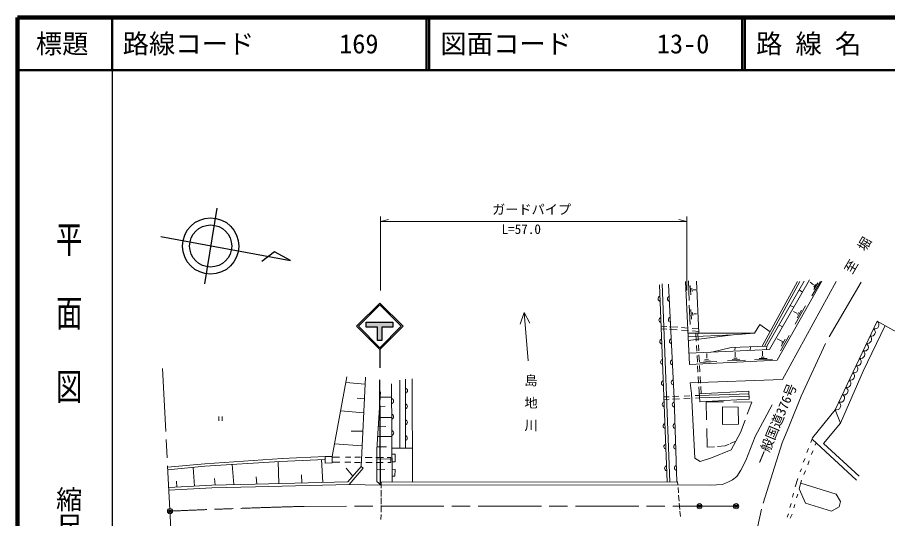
# Model space of a CAD drawing. Units: millimetres, scale not verified. Extents: x 40000 to 680000, y 20000 to 380000.
# Drawn here: x 40000 to 205371, y 284848 to 380000 of the extents above; entities that cross this region are included whole.
import ezdxf
from ezdxf.enums import TextEntityAlignment as Align

# ---------------------------------------------------------------- set-up
doc = ezdxf.new("R2010")
doc.units = ezdxf.units.MM
doc.header["$LTSCALE"] = 1000
doc.header["$PDMODE"] = 32
doc.header["$PDSIZE"] = 500
doc.linetypes.add('CHAIN', pattern=[18.5, 12, -1.5, 3.5, -1.5])
for name, color, linetype, lineweight in [('M-BGD', 7, 'Continuous', 13), ('M-BMK', 2, 'CHAIN', 13), ('M-BMK-SRVR', 3, 'Continuous', 25), ('M-STR-HTXT', 7, 'Continuous', 13), ('M-STR-STR1', 1, 'Continuous', 13), ('M-STR-STRC', 7, 'Continuous', 25), ('M-TTL', 2, 'Continuous', 140), ('M-TTL-BAND', 7, 'Continuous', 25), ('M-TTL-LINE', 7, 'Continuous', 50)]:
    doc.layers.add(name, color=color, linetype=linetype, lineweight=lineweight)
doc.layers.add('M-OTRS', color=6, linetype='Continuous')
doc.layers.add('M-TTL-TXT', color=7, linetype='Continuous')
doc.styles.add('@ＭＳ ゴシック', font='')
doc.styles.add('ＭＳ ゴシック', font='')
doc.styles.get('@ＭＳ ゴシック').set_extended_font_data('@MS Gothic')
doc.styles.get('ＭＳ ゴシック').set_extended_font_data('MS Gothic')

msp = doc.modelspace()

# ---------------------------------------------------------------- hatches: boundary and pattern name
at = {"layer": 'M-STR-STRC'}
for points in [[(106302, 321181), (108406, 321181), (108406, 318683), (109230, 318683), (109230, 321217), (111352, 321217), (111352, 322130), (106302, 322130)], [(106302, 321181), (108406, 321181), (108406, 318683), (109230, 318683), (109230, 321217), (111352, 321217), (111352, 322130), (106302, 322130)], [(106302, 321181), (108406, 321181), (108406, 318683), (109230, 318683), (109230, 321217), (111352, 321217), (111352, 322130), (106302, 322130)], [(106302, 321181), (108406, 321181), (108406, 318683), (109230, 318683), (109230, 321217), (111352, 321217), (111352, 322130), (106302, 322130)], [(106302, 321181), (108406, 321181), (108406, 318683), (109230, 318683), (109230, 321217), (111352, 321217), (111352, 322130), (106302, 322130)], [(111352, 322130), (111352, 321217), (109230, 321217), (109230, 318683), (108406, 318683), (108406, 321181), (106302, 321181), (106302, 322130)]]:
    msp.add_hatch(color=256, dxfattribs=at).paths.add_polyline_path(points)

# ---------------------------------------------------------------- linework, layer by layer
at = {"layer": 'M-BGD'}
for p, q in [((163480, 291834), (162030, 329255)), ((163991, 291835), (162535, 329424)), ((167504, 329980), (167687, 326278)), ((167822, 329124), (167962, 327316)), ((169488, 320058), (169046, 329939)), ((181529, 317560), (188245, 329868)), ((181978, 317579), (188676, 329844)), ((185368, 311270), (195570, 329847)), ((191303, 329248), (190639, 329706)), ((190985, 327163), (192602, 329883)), ((192144, 329603), (191359, 328332)), ((191640, 329266), (191378, 328808)), ((168159, 328587), (168215, 327964)), ((168426, 328282), (168937, 328300)), ((189206, 327819), (188594, 328290)), ((167651, 325395), (167834, 321694)), ((167969, 324540), (168109, 322731)), ((187561, 324988), (186880, 325335)), ((188123, 323858), (187481, 324194)), ((187830, 321736), (189783, 325222)), ((189017, 324447), (188157, 322932)), ((136301, 323993), (135562, 321784)), ((137089, 314798), (136301, 323993)), ((136301, 323993), (137405, 321943)), ((168306, 324002), (168362, 323379)), ((168574, 323697), (169085, 323716)), ((188441, 323989), (188229, 323565)), ((162335, 321392), (163404, 321315)), ((162354, 320899), (163446, 320820)), ((163939, 321276), (165478, 321165)), ((166223, 321111), (167503, 321019)), ((168246, 320965), (169451, 320878)), ((185379, 321235), (184720, 321609)), ((163935, 320785), (165407, 320678)), ((166198, 320621), (167537, 320524)), ((180048, 320023), (167426, 320064)), ((167458, 319355), (176030, 319748)), ((168318, 320468), (169473, 320384)), ((168997, 318560), (168912, 320059)), ((169366, 318642), (169285, 320058)), ((185042, 316726), (186682, 319600)), ((169106, 316660), (169046, 317714)), ((169476, 316721), (169410, 317863)), ((182379, 316953), (182393, 317597)), ((185247, 318502), (184375, 319001)), ((185901, 318889), (185154, 317553)), ((185463, 318510), (185260, 318157)), ((169597, 314604), (169521, 315932)), ((171046, 315289), (171000, 316219)), ((176364, 316806), (176379, 317342)), ((176429, 315576), (176410, 316464)), ((179283, 316805), (179306, 317466)), ((181588, 315744), (181569, 316632)), ((169226, 314566), (169154, 315814)), ((169714, 314462), (172939, 314658)), ((171719, 314784), (170443, 314714)), ((170639, 315050), (171312, 315092)), ((174924, 314810), (178345, 314913)), ((177307, 315099), (175831, 315043)), ((176176, 315305), (176765, 315314)), ((180083, 314978), (183504, 315081)), ((182467, 315268), (180990, 315212)), ((181336, 315473), (181925, 315483)), ((169337, 312631), (169268, 313830)), ((169705, 312707), (169637, 313902)), ((99808, 296635), (102589, 311771)), ((105302, 294720), (106178, 311698)), ((112698, 298247), (112698, 311136)), ((113723, 298247), (113781, 311299)), ((115111, 291758), (115046, 311367)), ((169456, 310550), (169382, 311834)), ((169827, 310587), (169754, 311854)), ((106110, 310391), (102386, 310666)), ((111195, 291752), (111105, 310455)), ((169658, 307010), (169494, 309884)), ((169943, 308555), (169863, 309942)), ((105966, 307592), (104591, 307684)), ((108916, 307916), (111117, 307916)), ((163889, 307983), (162856, 307937)), ((165821, 307595), (164469, 307536)), ((165721, 308063), (164477, 308008)), ((167841, 307684), (166661, 307632)), ((167803, 308154), (166698, 308106)), ((169588, 308233), (168774, 308197)), ((169615, 307761), (168837, 307727)), ((169588, 308233), (179036, 308549)), ((169615, 307761), (179058, 308065)), ((108811, 306148), (109921, 306192)), ((163864, 307509), (162874, 307466)), ((179571, 306950), (176066, 306988)), ((179571, 306950), (178714, 304677)), ((105829, 304938), (101396, 305274)), ((78250, 304236), (78250, 303395)), ((78942, 304236), (78942, 303395)), ((108686, 304043), (111136, 304061)), ((105649, 301448), (103403, 301470)), ((108582, 302298), (110047, 302322)), ((108473, 300454), (111153, 300416)), ((175458, 299086), (176525, 299574)), ((191119, 300158), (190780, 299311)), ((191031, 299938), (199478, 292134)), ((105505, 298651), (100248, 299026)), ((108356, 298492), (110173, 298467)), ((111164, 298248), (115090, 298247)), ((190357, 298126), (190018, 297364)), ((191204, 297702), (190865, 297025)), ((191796, 299226), (191627, 298803)), ((98487, 296092), (89841, 295712)), ((98475, 296604), (90332, 296245)), ((98044, 291683), (97768, 296061)), ((99811, 296514), (101237, 296504)), ((102334, 296497), (103357, 296490)), ((104097, 296485), (105192, 296478)), ((106108, 296472), (107399, 296463)), ((108100, 296458), (109562, 296448)), ((108313, 296194), (111174, 296153)), ((110300, 296443), (110968, 296439)), ((110968, 296439), (110961, 295478)), ((189680, 296263), (189341, 295586)), ((73624, 291006), (73424, 294567)), ((81111, 291288), (80820, 295117)), ((89651, 291479), (89559, 295693)), ((99834, 295553), (101298, 295543)), ((102235, 295537), (103393, 295529)), ((103746, 292905), (102456, 294421)), ((104091, 295524), (105216, 295517)), ((105682, 294395), (105302, 294720)), ((106184, 295510), (107422, 295502)), ((108174, 295497), (109532, 295488)), ((110385, 295482), (110961, 295478)), ((190442, 295840), (190188, 295078)), ((85490, 291379), (85402, 292781)), ((94028, 291585), (93961, 293159)), ((108297, 294128), (109797, 294149)), ((189002, 294316), (188748, 293723)), ((189764, 293892), (189426, 293215)), ((70328, 290812), (70263, 291979)), ((77555, 291216), (77473, 292465)), ((103032, 291303), (109149, 291180)), ((188325, 292453), (187817, 290844)), ((189002, 292114), (188579, 290506)), ((187478, 289659), (187309, 288897)), ((188325, 289490), (188071, 288812)), ((187055, 287712), (186801, 286950)), ((187732, 287542), (187563, 286865)), ((186547, 285764), (186293, 285087)), ((187224, 285680), (186886, 284918))]:
    msp.add_line(p, q, dxfattribs=at)
for points in [[(163757, 329368), (164781, 307677), (165313, 291837)], [(166987, 329844), (167695, 314071), (184375, 314919), (192899, 329928)], [(167598, 316245), (182905, 316979), (190560, 330148)], [(171979, 316455), (175625, 317310), (182393, 317597), (189528, 329900)], [(183036, 320324), (181100, 321684), (180048, 320023), (176030, 319748), (167488, 318678)], [(195390, 305518), (203405, 322315), (211733, 317667), (212763, 315165), (212721, 313062)], [(196402, 302954), (200721, 312852), (204901, 321479)], [(178281, 303530), (177409, 301216), (175621, 297893), (171899, 296358), (169733, 295685), (168765, 296337), (168106, 308627), (167866, 310599), (185368, 311270)], [(109149, 291180), (108281, 291881), (108326, 297993), (108976, 308930)], [(169571, 308535), (179013, 309054), (179083, 307512), (169658, 307010)], [(165499, 291269), (171747, 291201), (173998, 291348), (175133, 291852), (175869, 292231), (176710, 292841), (177489, 294019), (178414, 295898), (180222, 300462), (183440, 306455)], [(174215, 307007), (170921, 307043), (170987, 303577)], [(191119, 300158), (195390, 305518), (196402, 302954), (193216, 299106), (199966, 292891)], [(171019, 301938), (171087, 298399), (172475, 298498)], [(173039, 298539), (174489, 298642), (175274, 299001)], [(68537, 294607), (75589, 295273), (90332, 296245)], [(111176, 295647), (111812, 295647), (111798, 297091), (111169, 297063)], [(68585, 294109), (75629, 294775), (89841, 295712)], [(68760, 290719), (76956, 291203), (85209, 291372), (102797, 291798), (105302, 294720)], [(68790, 290220), (76976, 290704), (85220, 290872), (103032, 291303), (105682, 294395)], [(111189, 292885), (111742, 292900), (111770, 294189), (111183, 294217)], [(188868, 291602), (195597, 289492), (196452, 288062), (196186, 287066), (194686, 286281), (189779, 287781), (188579, 290506)]]:
    msp.add_lwpolyline(points, dxfattribs=at)
for points in [[(173987, 306039), (176968, 306030), (177015, 302754), (173973, 302726)], [(98475, 296604), (99808, 296635), (99837, 295410), (98503, 295378)]]:
    msp.add_lwpolyline(points, close=True, dxfattribs=at)
for centre, radius, start, end in [((162269, 326580), 501, 107.8942, 256.54364), ((164024, 326578), 501, 108.37733, 257.02676), ((162425, 322554), 501, 107.8942, 256.54364), ((164212, 322605), 501, 108.37733, 257.02676), ((202294, 320253), 753, 253.28235, 55.69981), ((202927, 321659), 811, 255.04404, 53.93812), ((201423, 318931), 888, 266.39847, 42.5837), ((162584, 318464), 501, 107.8942, 256.54364), ((164405, 318515), 501, 108.37733, 257.02676), ((201001, 317409), 733, 248.95549, 60.02667), ((200197, 316073), 847, 258.67756, 50.3046), ((162734, 314575), 501, 107.8942, 256.54364), ((164593, 314520), 501, 108.37733, 257.02676), ((199607, 314624), 750, 253.38291, 55.59925), ((198277, 311906), 813, 254.79938, 54.18278), ((198998, 313271), 747, 250.86341, 58.11875), ((162890, 310564), 501, 107.8942, 256.54364), ((164772, 310720), 501, 108.37733, 257.02676), ((197621, 310493), 770, 254.12574, 54.85642), ((113636, 309140), 501, 285.42147, 74.07091), ((197102, 309066), 752, 243.18785, 65.79431), ((110986, 307142), 501, 285.94967, 74.59911), ((196417, 307697), 778, 245.34251, 63.63965), ((113623, 306156), 501, 285.42147, 74.07091), ((163045, 306551), 501, 107.8942, 256.54364), ((164955, 306515), 501, 107.60013, 256.24957), ((195642, 306301), 823, 252.12585, 56.85631), ((111000, 304183), 501, 285.94967, 74.59911), ((113610, 303128), 501, 285.42147, 74.07091), ((163204, 302443), 501, 107.8942, 256.54364), ((165092, 302427), 501, 107.60013, 256.24957), ((111015, 301099), 501, 285.94967, 74.59911), ((113596, 300133), 501, 285.42147, 74.07091), ((163357, 298498), 501, 107.8942, 256.54364), ((165225, 298493), 501, 107.60013, 256.24957), ((163486, 294415), 501, 105.95461, 254.60405), ((165360, 294467), 501, 107.60013, 256.24957)]:
    msp.add_arc(centre, radius, start, end, dxfattribs=at)
at = {"layer": 'M-BMK'}
for p, q in [((67569, 313368), (71038, 247609)), ((176569, 287196), (94478, 287171))]:
    msp.add_line(p, q, dxfattribs=at)
msp.add_lwpolyline([(200348, 329706), (193574, 318107), (188918, 308116), (186716, 302613), (185362, 299226), (181382, 286611), (180112, 280600), (178842, 273742), (178080, 269170), (176810, 259348), (176472, 246648), (176726, 242584)], dxfattribs=at)
msp.add_arc((143864, -1457063), 1744934, 91.62184, 92.45902, dxfattribs=at)
at = {"layer": 'M-BMK-SRVR'}
for p, q in [((77926, 343806), (75530, 329394)), ((67231, 338404), (91886, 333868)), ((88852, 335499), (86425, 333652)), ((91886, 333868), (88852, 335499))]:
    msp.add_line(p, q, dxfattribs=at)
for radius in [5351, 4000]:
    msp.add_circle((76723, 336596), radius, dxfattribs=at)
at = {"layer": 'M-BMK-SRVR', "lineweight": 13}
for centre in [(68998, 286264), (169640, 287194), (176569, 287196)]:
    msp.add_circle(centre, 500, dxfattribs=at)
at = {"layer": 'M-BMK-SRVR'}
for p in [(68998, 286264), (169640, 287194), (176569, 287196)]:
    msp.add_point(p, dxfattribs=at)
at = {"layer": 'M-OTRS'}
for p in [(68998, 286264), (176569, 287196)]:
    msp.add_point(p, dxfattribs=at)
at = {"layer": 'M-STR-HTXT'}
for p, q in [((108997, 328130), (108997, 342197)), ((108997, 341237), (110497, 341612)), ((108997, 341237), (167192, 341237)), ((167192, 341237), (165692, 341612)), ((167192, 342197), (167192, 328130))]:
    msp.add_line(p, q, dxfattribs=at)
at = {"layer": 'M-STR-STR1'}
for p, q in [((109144, 290628), (109155, 291749)), ((165499, 291269), (109149, 291180)), ((165453, 291837), (109155, 291749)), ((165499, 291269), (165453, 291837)), ((109130, 289059), (109141, 290221)), ((165626, 289712), (165544, 290722)), ((109117, 287597), (109128, 288796)), ((165755, 288124), (165662, 289267)), ((165879, 286598), (165782, 287789)), ((109103, 286087), (109114, 287306)), ((165992, 285213), (165906, 286267)), ((109090, 284654), (109099, 285630))]:
    msp.add_line(p, q, dxfattribs=at)
at = {"layer": 'M-STR-STRC'}
for p, q in [((104467, 321357), (108879, 325769)), ((104806, 321357), (108879, 325430)), ((108879, 325769), (113292, 321357)), ((108879, 325430), (112952, 321357)), ((108879, 316945), (104467, 321357)), ((108879, 317284), (104806, 321357)), ((106302, 321181), (106302, 322130)), ((106302, 322130), (111352, 322130)), ((108406, 321181), (106302, 321181)), ((108406, 318683), (108406, 321181)), ((113292, 321357), (108879, 316945)), ((112952, 321357), (108879, 317284)), ((111352, 321217), (109230, 321217)), ((109230, 321217), (109230, 318683)), ((111352, 322130), (111352, 321217)), ((109230, 318683), (108406, 318683)), ((108879, 316945), (108879, 313448)), ((109009, 291507), (108879, 311161))]:
    msp.add_line(p, q, dxfattribs=at)
at = {"layer": 'M-TTL'}
for p, q in [((40000, 380000), (40000, 20000)), ((680000, 380000), (40000, 380000))]:
    msp.add_line(p, q, dxfattribs=at)
at = {"layer": 'M-TTL-BAND'}
msp.add_line((58000, 370000), (58000, 20000), dxfattribs=at)
at = {"layer": 'M-TTL-LINE'}
for p, q in [((58000, 380000), (58000, 370000)), ((117750, 380000), (117750, 370000)), ((118250, 380000), (118250, 370000)), ((177750, 380000), (177750, 370000)), ((178250, 380000), (178250, 370000)), ((40000, 370000), (680000, 370000))]:
    msp.add_line(p, q, dxfattribs=at)

# ---------------------------------------------------------------- texts
at = {"layer": 'M-BGD', "style": 'ＭＳ ゴシック'}
for s, rotation, p in [('至\u3000堀', 59.702, (199089, 330859)), ('一般国道376号', 67.355, (182396, 294785))]:
    msp.add_text(s, height=1833, rotation=rotation, dxfattribs=at).set_placement(p, align=Align.BOTTOM_LEFT)
for s, p in [('島', (137618, 311075)), ('地', (137618, 306817)), ('川', (137618, 302558))]:
    msp.add_text(s, height=1833, dxfattribs=at).set_placement(p, align=Align.MIDDLE_CENTER)
at = {"layer": 'M-STR-HTXT', "style": 'ＭＳ ゴシック'}
for s, p in [('ガードパイプ', (130214, 342073)), ('L=57.0', (132011, 338342))]:
    msp.add_text(s, height=1833, dxfattribs=at).set_placement(p, align=Align.BOTTOM_LEFT)
at = {"layer": 'M-TTL-BAND', "style": '@ＭＳ ゴシック', "width": 1.4}
msp.add_text('平  面  図', height=3666, rotation=270, dxfattribs=at).set_placement((49777, 306475), align=Align.MIDDLE_RIGHT)
at = {"layer": 'M-TTL-BAND', "style": '@ＭＳ ゴシック'}
msp.add_text('縮尺千分の一', height=3666, rotation=270, dxfattribs=at).set_placement((49777, 261030), align=Align.MIDDLE_RIGHT)
at = {"layer": 'M-TTL-TXT', "style": 'ＭＳ ゴシック'}
msp.add_text('標題', height=3666, dxfattribs=at).set_placement((48500, 375000), align=Align.MIDDLE_CENTER)
for s, p in [('路線コード', (60000, 375000)), ('図面コード', (120380, 375000)), ('路 線 名', (180380, 375000)), ('169', (101142, 375000)), ('13-0', (161521, 375000))]:
    msp.add_text(s, height=3666, dxfattribs=at).set_placement(p, align=Align.MIDDLE_LEFT)

doc.saveas('drawing.dxf')
